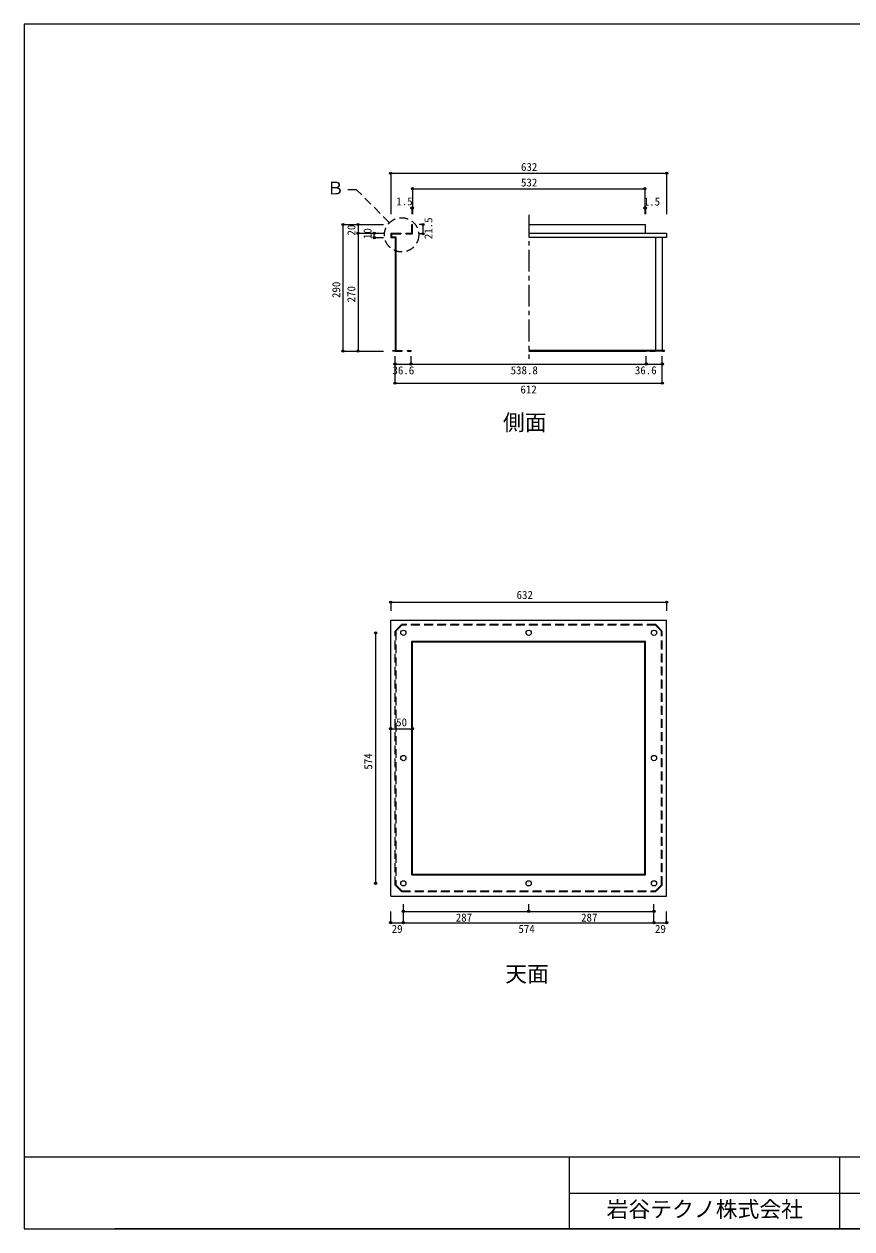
# Model space of a CAD drawing. Units: millimetres at full size, sheet at 1:10; some dimension numbers follow another scale. Extents: x -4354 to 4109, y -1429 to 1331.
# Drawn here: x -4354 to -2458, y -1429 to 1331 of the extents above; entities that cross this region are included whole.
import ezdxf
from ezdxf.enums import TextEntityAlignment as Align

# ---------------------------------------------------------------- set-up
doc = ezdxf.new("R2010")
doc.units = ezdxf.units.MM
doc.header["$LTSCALE"] = 10
doc.header["$PDMODE"] = 32
doc.header["$PDSIZE"] = 5
doc.linetypes.add('CHAIN1', pattern=[8, 5, -1, 1, -1])
doc.linetypes.add('DASHED2', pattern=[3, 2, -1])
for name, color, linetype in [('0-1_SUS', 7, 'Continuous'), ('0-9_SUS寸法', 3, 'Continuous'), ('0-F_図面枠', 7, 'Continuous'), ('E-9_SUS寸法', 3, 'Continuous')]:
    doc.layers.add(name, color=color, linetype=linetype)
doc.styles.add('ＭＳ ゴシック', font='')
doc.styles.get('ＭＳ ゴシック').set_extended_font_data('MS Gothic')

msp = doc.modelspace()

# ---------------------------------------------------------------- linework, layer by layer
at = {"layer": '0-1_SUS'}
for p, q in [((-3466.09, 871.91), (-3464.59, 871.91)), ((-3464.59, 850.41), (-3464.59, 871.91)), ((-3198.59, 871.91), (-2931.09, 871.91)), ((-2931.09, 851.91), (-2931.09, 871.91)), ((-3514.59, 851.91), (-3491.59, 851.91)), ((-3513.09, 850.41), (-3491.59, 850.41)), ((-3513.09, 850.41), (-3513.09, 843.41)), ((-3504.59, 841.91), (-3504.59, 583.41)), ((-3491.59, 851.91), (-3491.59, 850.41)), ((-3479.59, 851.91), (-3479.59, 850.41)), ((-3479.59, 850.41), (-3464.59, 850.41)), ((-3198.59, 851.91), (-2882.59, 851.91)), ((-2931.19, 851.91), (-2917.59, 851.91)), ((-2907.59, 583.41), (-2907.59, 841.91)), ((-2905.59, 851.91), (-2882.59, 851.91)), ((-2892.59, 841.91), (-2892.59, 583.41)), ((-3503.09, 583.41), (-3487.99, 583.41)), ((-3475.99, 581.91), (-3475.99, 583.41)), ((-3475.99, 583.41), (-3467.99, 583.41)), ((-3475.99, 581.91), (-3467.99, 581.91)), ((-3467.99, 581.91), (-3467.99, 583.41)), ((-3198.59, 581.91), (-2929.19, 581.91)), ((-2921.19, 581.91), (-2929.19, 581.91)), ((-2921.19, 581.91), (-2909.19, 581.91)), ((-2892.59, 581.91), (-2909.19, 581.91)), ((-3514.59, -34.39), (-2882.59, -34.39)), ((-3514.59, -666.39), (-3514.59, -34.39)), ((-2882.59, -666.39), (-2882.59, -34.39)), ((-3464.59, -84.39), (-2932.59, -84.39)), ((-3464.59, -616.39), (-3464.59, -84.39)), ((-2932.59, -616.39), (-2932.59, -84.39)), ((-2931.09, -617.89), (-2931.09, -82.89)), ((-3466.09, -617.89), (-2931.09, -617.89)), ((-3464.59, -616.39), (-2932.59, -616.39)), ((-3514.59, -666.39), (-2882.59, -666.39))]:
    msp.add_line(p, q, dxfattribs=at)
at = {"layer": '0-1_SUS', "linetype": 'DASHED2'}
for p, q in [((-3504.59, -59.39), (-3489.59, -44.39)), ((-3503.09, -60.01), (-3488.97, -45.89)), ((-2907.59, -44.39), (-3489.59, -44.39)), ((-2908.21, -45.89), (-3488.97, -45.89)), ((-2908.21, -45.89), (-2894.09, -60.01)), ((-2907.59, -44.39), (-2892.59, -59.39)), ((-3504.59, -641.39), (-3504.59, -59.39)), ((-3503.09, -60.01), (-3503.09, -640.77)), ((-2894.09, -640.77), (-2894.09, -60.01)), ((-2892.59, -641.39), (-2892.59, -59.39)), ((-3489.59, -656.39), (-3504.59, -641.39)), ((-3488.97, -654.89), (-3503.09, -640.77)), ((-3489.59, -656.39), (-2907.59, -656.39)), ((-3488.97, -654.89), (-2908.21, -654.89)), ((-2894.09, -640.77), (-2908.21, -654.89)), ((-2892.59, -641.39), (-2907.59, -656.39))]:
    msp.add_line(p, q, dxfattribs=at)
at = {"layer": '0-1_SUS'}
for points in [[(-3479.59, 851.91), (-3466.09, 851.91), (-3466.09, 871.91)], [(-3514.59, 851.91), (-3514.59, 841.91), (-3504.59, 841.91)], [(-3513.09, 843.41), (-3503.09, 843.41), (-3503.09, 583.41)], [(-2882.59, 851.91), (-2882.59, 841.91), (-3198.59, 841.91)], [(-3504.59, 581.91), (-3509.59, 581.91), (-3509.59, 583.41), (-3504.59, 583.41)], [(-3504.59, 581.91), (-3487.99, 581.91), (-3487.99, 583.41)], [(-2892.59, 581.91), (-2887.59, 581.91), (-2887.59, 583.41), (-2892.59, 583.41), (-3198.59, 583.41)], [(-3466.09, -617.89), (-3466.09, -82.89), (-2931.09, -82.89)]]:
    msp.add_lwpolyline(points, dxfattribs=at)
for centre in [(-3485.59, -63.39), (-3198.59, -63.39), (-2911.59, -63.39), (-3485.59, -350.39), (-2911.59, -350.39), (-3485.59, -637.39), (-3198.59, -637.39), (-2911.59, -637.39)]:
    msp.add_circle(centre, 6, dxfattribs=at)
at = {"layer": '0-9_SUS寸法'}
for p, q in [((-3514.59, 989.38), (-3514.59, 895.74)), ((-2882.59, 989.38), (-2882.59, 895.74)), ((-3464.59, 953.81), (-3464.59, 895.74)), ((-2932.59, 953.81), (-2932.59, 895.74)), ((-3466.09, 909.87), (-3466.09, 895.74)), ((-3464.59, 909.87), (-3464.59, 895.74)), ((-2932.59, 909.87), (-2932.59, 895.74)), ((-2931.09, 909.87), (-2931.09, 895.74)), ((-3623.89, 871.91), (-3531.45, 871.91)), ((-3589.44, 871.91), (-3531.45, 871.91)), ((-3440.72, 871.91), (-3449.15, 871.91)), ((-3589.44, 851.91), (-3531.45, 851.91)), ((-3552.12, 851.91), (-3531.45, 851.91)), ((-3552.12, 841.91), (-3531.45, 841.91)), ((-3440.72, 850.41), (-3449.15, 850.41)), ((-3623.89, 581.91), (-3531.45, 581.91)), ((-3589.44, 581.91), (-3531.45, 581.91)), ((-3504.59, 552.26), (-3504.59, 570.1)), ((-3504.59, 508.34), (-3504.59, 570.1)), ((-3467.99, 552.26), (-3467.99, 570.1)), ((-2929.19, 552.26), (-2929.19, 570.1)), ((-2892.59, 552.26), (-2892.59, 570.1)), ((-2892.59, 508.34), (-2892.59, 570.1)), ((-3514.59, 6.71), (-3514.59, -13.32)), ((-2882.59, 6.71), (-2882.59, -13.32)), ((-3485.59, -701.53), (-3485.59, -685.39)), ((-3198.59, -701.53), (-3198.59, -685.39)), ((-2911.59, -701.53), (-2911.59, -685.39)), ((-3514.59, -727.51), (-3514.59, -701.53)), ((-3485.59, -727.51), (-3485.59, -701.53)), ((-2911.59, -727.51), (-2911.59, -701.53)), ((-2882.59, -727.51), (-2882.59, -701.53))]:
    msp.add_line(p, q, dxfattribs=at)
at = {"layer": '0-9_SUS寸法', "color": 4}
for p, q in [((-3514.59, 989.38), (-2882.59, 989.38)), ((-3464.59, 953.81), (-2932.59, 953.81)), ((-3466.09, 909.87), (-3464.59, 909.87)), ((-2932.59, 909.87), (-2931.09, 909.87)), ((-3623.89, 871.91), (-3623.89, 581.91)), ((-3589.44, 871.91), (-3589.44, 851.91)), ((-3440.72, 871.91), (-3440.72, 850.41)), ((-3589.44, 851.91), (-3589.44, 581.91)), ((-3552.12, 841.91), (-3552.12, 851.91)), ((-3504.59, 552.26), (-3467.99, 552.26)), ((-3467.99, 552.26), (-2929.19, 552.26)), ((-2929.19, 552.26), (-2892.59, 552.26)), ((-3504.59, 508.34), (-2892.59, 508.34)), ((-3514.59, 6.71), (-2882.59, 6.71)), ((-3549.25, -63.39), (-3549.25, -637.39)), ((-3514.59, -283.13), (-3464.59, -283.13))]:
    msp.add_line(p, q, dxfattribs=at)
at = {"layer": '0-9_SUS寸法', "linetype": 'CHAIN1'}
msp.add_line((-3198.59, 894), (-3198.59, 563.87), dxfattribs=at)
at = {"layer": '0-9_SUS寸法', "color": 4}
for points in [[(-3485.59, -701.53), (-3198.59, -701.53), (-2911.59, -701.53)], [(-3514.59, -727.51), (-3485.59, -727.51), (-2911.59, -727.51), (-2882.59, -727.51)]]:
    msp.add_lwpolyline(points, dxfattribs=at)
at = {"layer": '0-9_SUS寸法', "color": 6}
for p in [(-3514.59, 989.38), (-2882.59, 989.38), (-3464.59, 953.81), (-2932.59, 953.81), (-3466.09, 909.87), (-3464.59, 909.87), (-2932.59, 909.87), (-2931.09, 909.87), (-3623.89, 871.91), (-3589.44, 871.91), (-3440.72, 871.91), (-3589.44, 851.91), (-3552.12, 851.91), (-3552.12, 841.91), (-3440.72, 850.41), (-3623.89, 581.91), (-3589.44, 581.91), (-3504.59, 552.26), (-3467.99, 552.26), (-2929.19, 552.26), (-2892.59, 552.26), (-3504.59, 508.34), (-2892.59, 508.34), (-3514.59, 6.71), (-2882.59, 6.71), (-3549.25, -63.39), (-3514.59, -283.13), (-3464.59, -283.13), (-3549.25, -637.39), (-3485.59, -701.53), (-3198.59, -701.53), (-2911.59, -701.53), (-3514.59, -727.51), (-3485.59, -727.51), (-2911.59, -727.51), (-2882.59, -727.51)]:
    msp.add_point(p, dxfattribs=at)
at = {"layer": '0-F_図面枠'}
for p, q in [((-4354.21, 1331.02), (-4354.21, -1428.98)), ((-354.21, 1331.02), (-4354.21, 1331.02)), ((-354.21, -1264.65), (-4354.21, -1264.65)), ((-3105.98, -1264.65), (-3105.98, -1428.98)), ((-2486.48, -1264.65), (-2486.48, -1428.98)), ((-3105.98, -1346.82), (-2486.48, -1346.82)), ((-2486.48, -1346.82), (-1746.27, -1346.82)), ((-4354.21, -1428.98), (-354.21, -1428.98)), ((-354.21, -1428.98), (-4146.63, -1428.98))]:
    msp.add_line(p, q, dxfattribs=at)
at = {"layer": 'E-9_SUS寸法', "color": 2, "linetype": 'DASHED2'}
for p, q in [((-3593.11, 951.7), (-3622.45, 951.7)), ((-3517.42, 876.02), (-3593.11, 951.7))]:
    msp.add_line(p, q, dxfattribs=at)
msp.add_circle((-3489.67, 848.27), 39.24, dxfattribs=at)

# ---------------------------------------------------------------- texts
at = {"layer": '0-9_SUS寸法', "style": 'ＭＳ ゴシック'}
for s, p in [('632', (-3216.17, 989.07)), ('532', (-3216.17, 953.49)), ('1.5', (-3501.7, 910.3)), ('1.5', (-2935.06, 909.84)), ('36.6', (-3510.58, 523.32)), ('538.8', (-3239.96, 523.32)), ('36.6', (-2955.38, 523.32)), ('612', (-3217.46, 479.44)), ('632', (-3226.33, 8.72)), ('50', (-3502.09, -283.13)), ('287', (-3365.57, -730.39)), ('287', (-3078.57, -730.39)), ('29', (-3512.32, -756.36)), ('574', (-3222.07, -756.36)), ('29', (-2909.32, -756.36))]:
    msp.add_text(s, height=18.33, dxfattribs=at).set_placement(p, align=Align.BOTTOM_LEFT)
for s, p in [('21.5', (-3413.63, 838.29)), ('20', (-3590.02, 846.62)), ('10', (-3552.92, 838.57)), ('290', (-3624.69, 703.57)), ('270', (-3590.24, 693.57)), ('574', (-3551.4, -376.93))]:
    msp.add_text(s, height=18.33, rotation=90, dxfattribs=at).set_placement(p, align=Align.BOTTOM_LEFT)
at = {"layer": '0-9_SUS寸法', "color": 6, "style": 'ＭＳ ゴシック'}
for s, p in [('側面', (-3257.63, 389.19)), ('天面', (-3252.33, -874.04))]:
    msp.add_text(s, height=36.66, dxfattribs=at).set_placement(p, align=Align.BOTTOM_LEFT)
at = {"layer": '0-F_図面枠', "color": 6, "style": 'ＭＳ ゴシック'}
msp.add_text('岩谷テクノ株式会社', height=36.66, dxfattribs=at).set_placement((-3020.27, -1413.15), align=Align.BOTTOM_LEFT)
at = {"layer": 'E-9_SUS寸法', "color": 2, "style": 'ＭＳ ゴシック'}
msp.add_text('Ｂ', height=29.33, dxfattribs=at).set_placement((-3661.29, 931.88), align=Align.BOTTOM_LEFT)

doc.saveas('drawing.dxf')
